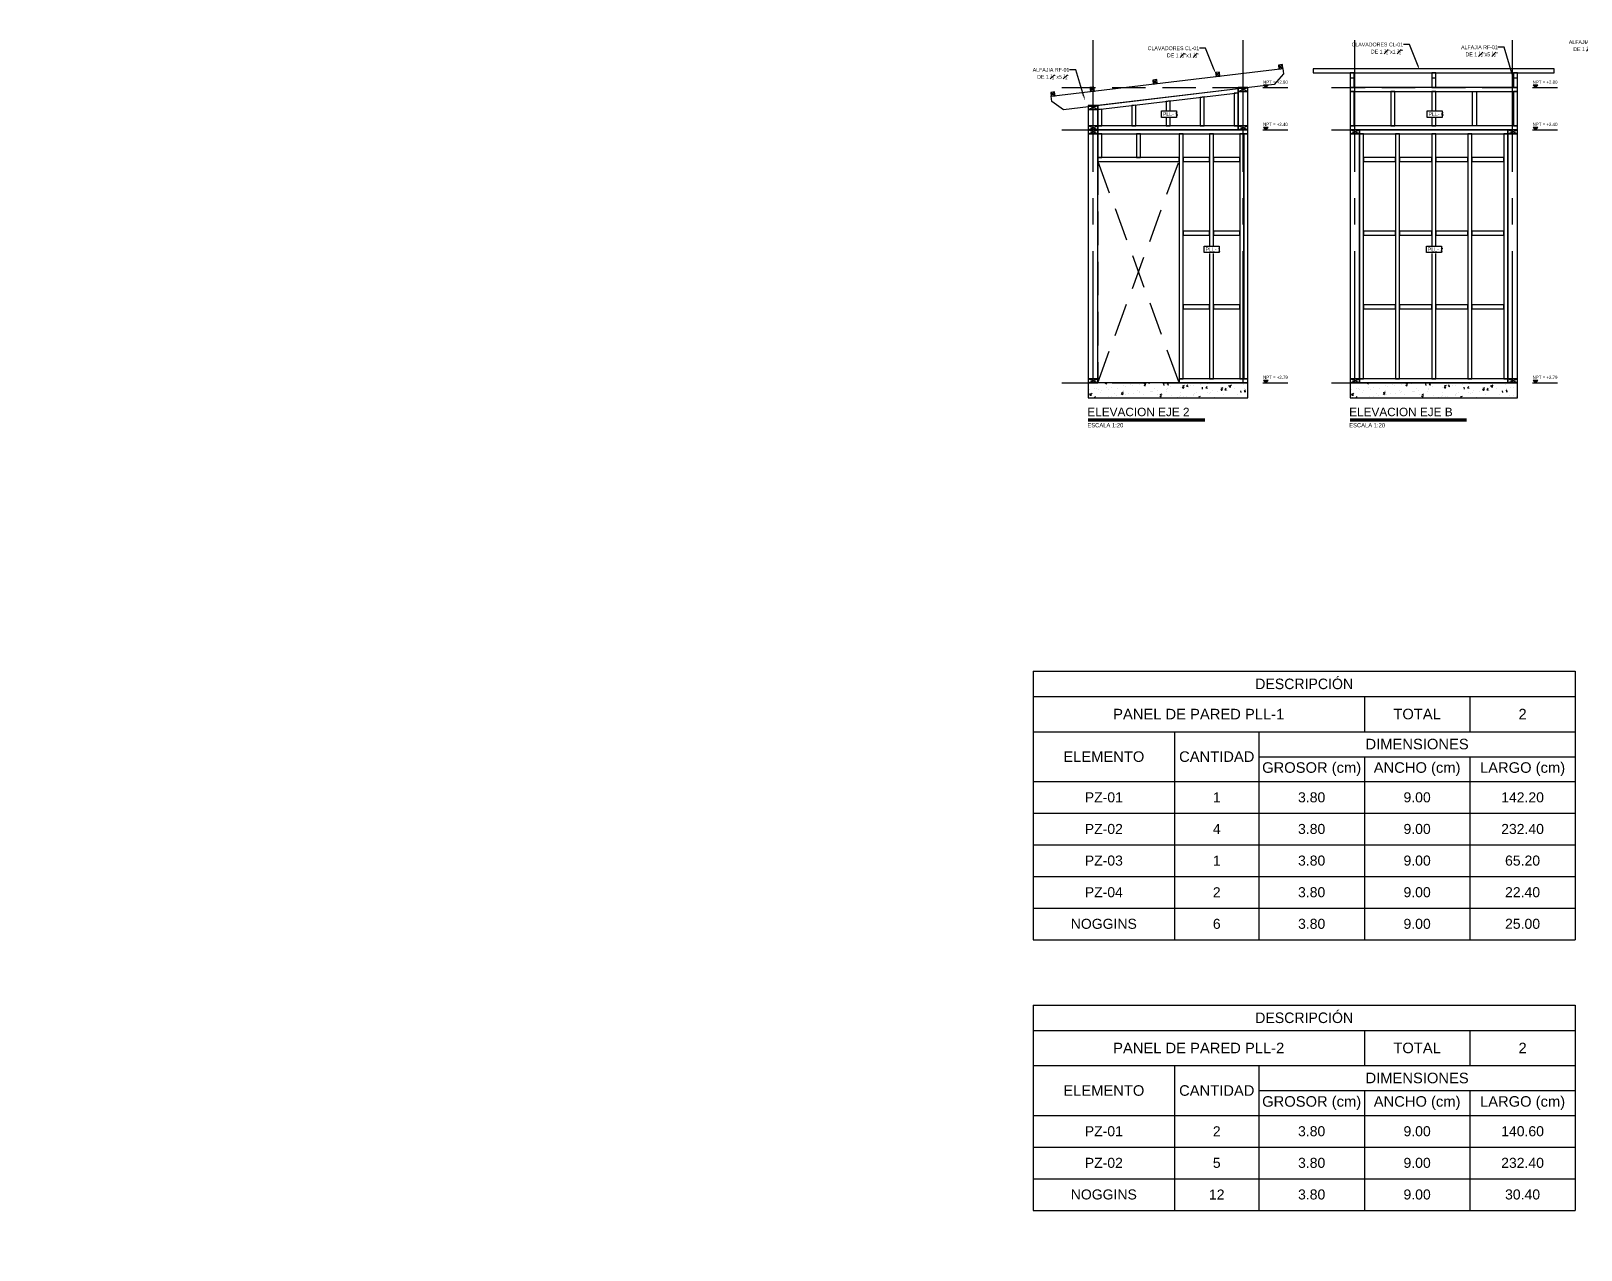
# Model space of a CAD drawing. Header units: millimetres. Extents: x 19458 to 19711, y 4351 to 4752.
# Drawn here: x 19463.34 to 19478.04, y 4507.69 to 4519.26 of the extents above; entities that cross this region are included whole.
import ezdxf
from ezdxf import colors
from ezdxf.entities.mleader import LeaderData, LeaderLine
from ezdxf.enums import TextEntityAlignment as Align
from ezdxf.math import Vec2, Vec3

# ---------------------------------------------------------------- set-up
doc = ezdxf.new("R2010")
doc.units = ezdxf.units.MM
doc.linetypes.add('CENTER', pattern=[2, 1.25, -0.25, 0.25, -0.25])
doc.linetypes.add('HIDDEN2', pattern=[4.7625, 3.175, -1.5875])
for name, color, linetype in [('0 @ 0.2', 7, 'Continuous'), ('cotas', 1, 'Continuous'), ('cotas @ 500', 1, 'Continuous'), ('EJES', 2, 'CENTER'), ('NIVELES', 2, 'Continuous'), ('NIVELES @ 0.2', 2, 'Continuous'), ('PANELES', 2, 'Continuous'), ('TEXTO', 2, 'Continuous'), ('TEXTO @ 0.2', 2, 'Continuous'), ('TEXTOS TITULOS @ 0.2', 3, 'Continuous')]:
    doc.layers.add(name, color=color, linetype=linetype)
doc.styles.add('century gothic', font='GOTHIC.TTF')
doc.styles.add('century gothic smc', font='GOTHIC.TTF')
doc.styles.add('COTAS SMC', font='GOTHIC.TTF')
doc.styles.add('NOTAS', font='GOTHIC.TTF')
doc.styles.add('SMCtitulos', font='sanss___.ttf')
doc.styles.get("Standard").update_dxf_attribs({"font": 'arial.ttf'})
doc.dimstyles.new('ANOTATIVE 100 SMCONSTRUCCIONES', dxfattribs={"dimscale": 0, "dimtxt": 0.18, "dimasz": 0.15, "dimexe": 0.18, "dimexo": 0.09, "dimgap": 0.1, "dimtad": 1, "dimzin": 0, "dimdsep": 46, "dimtxsty": 'century gothic', "dimblk1": 'FLECHA1', "dimblk2": 'FLECHA1', "dimsah": 1, "dimcen": 0.18, "dimdle": 0.075, "dimclrd": 1, "dimclre": 1, "dimclrt": 2, "dimaunit": 1, "dimadec": 0, "dimazin": 0, "dimtfac": 0.75, "dimtix": 1, "dimtmove": 2, "dimatfit": 3, "dimfxl": 0.09, "dimtvp": 1.5, "dimtfill": 1, "dimtolj": 1, "dimtzin": 0, "dimarcsym": 0})
doc.dimstyles.new('PIES SMCONSTRUCCIONES', dxfattribs={"dimscale": 0, "dimtxt": 0.18, "dimasz": 0.2, "dimexe": 0.18, "dimexo": 0, "dimgap": 0.1, "dimtad": 1, "dimdec": 0, "dimlfac": 39.370079, "dimzin": 0, "dimdsep": 46, "dimlunit": 4, "dimtxsty": 'COTAS SMC', "dimblk1": 'FLECHA1', "dimblk2": 'FLECHA1', "dimsah": 1, "dimcen": 0.2, "dimdle": 0.075, "dimclrd": 1, "dimclre": 1, "dimclrt": 2, "dimaunit": 1, "dimadec": 0, "dimazin": 0, "dimtfac": 0.75, "dimtdec": 0, "dimtix": 1, "dimtmove": 2, "dimatfit": 3, "dimfxl": 0.09, "dimtvp": 1.5, "dimtfill": 1, "dimtolj": 1, "dimtzin": 0, "dimarcsym": 0})

# ---------------------------------------------------------------- blocks, each defined once
blk = doc.blocks.new('FLECHA1')
at = {"color": 4}
blk.add_line((-0.24618, -0.24808), (0.24808, 0.25), dxfattribs=at)
at = {"color": 1}
blk.add_line((-1, 0), (0.49616, 0), dxfattribs=at)
blk = doc.blocks.new('*D419')
at = {"layer": 'cotas', "color": 1, "lineweight": -2, "transparency": 16777216}
for p, q in [((19614.326, 4625.845), (19614.326, 4700.845)), ((19570.984, 4550.845), (19524.326, 4550.845)), ((19614.326, 4548.43), (19614.326, 4550.845)), ((19570.534, 4548.43), (19524.326, 4548.43)), ((19614.326, 4473.43), (19614.326, 4398.43))]:
    blk.add_line(p, q, dxfattribs=at)
at = {"layer": 'Defpoints', "color": 0, "transparency": 16777216}
for p in [(19614.326, 4550.845), (19615.984, 4550.845), (19615.534, 4548.43)]:
    blk.add_point(p, dxfattribs=at)
at = {"layer": 'cotas', "color": 1, "lineweight": -2, "transparency": 16777216, "xscale": 75, "yscale": 75, "zscale": 75}
for p, rotation in [((19614.326, 4550.845), 270), ((19614.326, 4548.43), 90)]:
    blk.add_blockref('FLECHA1', p, dxfattribs=dict(at, rotation=rotation))
at = {"layer": 'cotas', "color": 2, "transparency": 16777216, "insert": (19517.338, 4549.637), "char_height": 90, "attachment_point": 5, "rotation": 90, "style": 'century gothic', "bg_fill": 3, "box_fill_scale": 1.1, "bg_fill_color": 256, "bg_fill_true_color": 13158600, "bg_fill_transparency": 0}
blk.add_mtext('\\A1;2.42', dxfattribs=at)
blk = doc.blocks.new('*D474')
at = {"layer": 'cotas', "color": 1, "lineweight": -2, "transparency": 16777216}
for p, q in [((19620.013, 4651.753), (19620.013, 4751.753)), ((19620.417, 4551.753), (19530.013, 4551.753)), ((19620.013, 4550.533), (19620.013, 4551.753)), ((19620.417, 4550.533), (19530.013, 4550.533)), ((19620.013, 4450.533), (19620.013, 4350.533))]:
    blk.add_line(p, q, dxfattribs=at)
at = {"layer": 'Defpoints', "color": 0, "transparency": 16777216}
for p in [(19620.013, 4551.753), (19620.417, 4551.753), (19620.417, 4550.533)]:
    blk.add_point(p, dxfattribs=at)
at = {"layer": 'cotas', "color": 1, "lineweight": -2, "transparency": 16777216, "xscale": 100, "yscale": 100, "zscale": 100}
for p, rotation in [((19620.013, 4551.753), 270), ((19620.013, 4550.533), 90)]:
    blk.add_blockref('FLECHA1', p, dxfattribs=dict(at, rotation=rotation))
at = {"layer": 'cotas', "color": 2, "transparency": 16777216, "insert": (19523.881, 4551.143), "char_height": 90, "attachment_point": 5, "rotation": 90, "style": 'COTAS SMC', "bg_fill": 3, "box_fill_scale": 1.1, "bg_fill_color": 256, "bg_fill_true_color": 13158600, "bg_fill_transparency": 0}
blk.add_mtext("\\A1;4'", dxfattribs=at)
blk = doc.blocks.new('A')
at = {"color": 8, "linetype": 'HIDDEN2', "ltscale": 0.1}
for p, q in [((19473.454, 4523.506), (19473.454, 4521.406)), ((19473.454, 4521.406), (19474.224, 4523.506)), ((19473.454, 4523.506), (19474.224, 4521.406)), ((19474.224, 4521.406), (19473.454, 4521.406))]:
    blk.add_line(p, q, dxfattribs=at)
at = {"layer": 'PANELES'}
for points in [[(19473.454, 4523.806), (19473.454, 4523.768), (19474.876, 4523.768), (19474.876, 4523.806)], [(19473.454, 4523.544), (19473.492, 4523.544), (19473.492, 4523.768), (19473.454, 4523.768)], [(19473.82, 4523.544), (19473.858, 4523.544), (19473.858, 4523.768), (19473.82, 4523.768)], [(19474.224, 4521.444), (19474.262, 4521.444), (19474.262, 4523.768), (19474.224, 4523.768)], [(19474.512, 4521.444), (19474.55, 4521.444), (19474.55, 4523.768), (19474.512, 4523.768)], [(19474.8, 4521.444), (19474.838, 4521.444), (19474.838, 4523.768), (19474.8, 4523.768)], [(19474.838, 4521.444), (19474.876, 4521.444), (19474.876, 4523.768), (19474.838, 4523.768)], [(19473.454, 4523.544), (19473.454, 4523.506), (19474.224, 4523.506), (19474.224, 4523.544)], [(19474.262, 4523.544), (19474.262, 4523.506), (19474.512, 4523.506), (19474.512, 4523.544)], [(19474.55, 4523.544), (19474.55, 4523.506), (19474.8, 4523.506), (19474.8, 4523.544)], [(19474.262, 4522.844), (19474.262, 4522.806), (19474.512, 4522.806), (19474.512, 4522.844)], [(19474.55, 4522.844), (19474.55, 4522.806), (19474.8, 4522.806), (19474.8, 4522.844)], [(19474.262, 4522.144), (19474.262, 4522.106), (19474.512, 4522.106), (19474.512, 4522.144)], [(19474.55, 4522.144), (19474.55, 4522.106), (19474.8, 4522.106), (19474.8, 4522.144)], [(19474.224, 4521.444), (19474.224, 4521.406), (19474.876, 4521.406), (19474.876, 4521.444)]]:
    blk.add_lwpolyline(points, close=True, dxfattribs=at)
blk = doc.blocks.new('LL')
at = {"layer": 'PANELES'}
for p, q in [((19468.374, 4520.821), (19468.412, 4520.731)), ((19468.374, 4520.731), (19468.412, 4520.821))]:
    blk.add_line(p, q, dxfattribs=at)
blk.add_lwpolyline([(19468.374, 4520.731), (19468.412, 4520.731), (19468.412, 4520.821), (19468.374, 4520.821)], close=True, dxfattribs=at)
blk = doc.blocks.new('*U680')
at = {"color": 2}
blk.add_line((0, 0.052), (5.524, 0.052), dxfattribs=at)
at = {"color": 250}
blk.add_line((0, 0), (5.524, 0), dxfattribs=at)
at = {"color": 7}
blk.add_line((0, -0.047), (5.524, -0.047), dxfattribs=at)
at = {"color": 0, "linetype": 'ByBlock', "lineweight": -2, "style": 'NOTAS'}
for tag, p in [('1TITLE', (0.027, 1.014)), ('2TITLE', (-0.043, 0.181))]:
    blk.add_attdef(tag, p, '', height=0.3, dxfattribs=at)
blk.add_attdef('SCALE', text='', height=0.18, dxfattribs=at).set_placement((-0.043, -0.148), align=Align.TOP_LEFT)
blk = doc.blocks.new('B')
at = {"layer": 'PANELES'}
for points in [[(19476.799, 4523.806), (19476.799, 4523.768), (19478.206, 4523.768), (19478.206, 4523.806)], [(19476.799, 4521.444), (19476.837, 4521.444), (19476.837, 4523.768), (19476.799, 4523.768)], [(19477.141, 4521.444), (19477.179, 4521.444), (19477.179, 4523.768), (19477.141, 4523.768)], [(19477.484, 4521.444), (19477.522, 4521.444), (19477.522, 4523.768), (19477.484, 4523.768)], [(19477.826, 4521.444), (19477.864, 4521.444), (19477.864, 4523.768), (19477.826, 4523.768)], [(19478.168, 4521.444), (19478.206, 4521.444), (19478.206, 4523.768), (19478.168, 4523.768)], [(19476.837, 4523.544), (19476.837, 4523.506), (19477.141, 4523.506), (19477.141, 4523.544)], [(19477.179, 4523.544), (19477.179, 4523.506), (19477.484, 4523.506), (19477.484, 4523.544)], [(19477.522, 4523.544), (19477.522, 4523.506), (19477.826, 4523.506), (19477.826, 4523.544)], [(19477.864, 4523.544), (19477.864, 4523.506), (19478.168, 4523.506), (19478.168, 4523.544)], [(19476.837, 4522.844), (19476.837, 4522.806), (19477.141, 4522.806), (19477.141, 4522.844)], [(19477.179, 4522.844), (19477.179, 4522.806), (19477.484, 4522.806), (19477.484, 4522.844)], [(19477.522, 4522.844), (19477.522, 4522.806), (19477.826, 4522.806), (19477.826, 4522.844)], [(19477.864, 4522.844), (19477.864, 4522.806), (19478.168, 4522.806), (19478.168, 4522.844)], [(19476.837, 4522.144), (19476.837, 4522.106), (19477.141, 4522.106), (19477.141, 4522.144)], [(19477.179, 4522.144), (19477.179, 4522.106), (19477.484, 4522.106), (19477.484, 4522.144)], [(19477.522, 4522.144), (19477.522, 4522.106), (19477.826, 4522.106), (19477.826, 4522.144)], [(19477.864, 4522.144), (19477.864, 4522.106), (19478.168, 4522.106), (19478.168, 4522.144)], [(19476.799, 4521.444), (19476.799, 4521.406), (19478.206, 4521.406), (19478.206, 4521.444)]]:
    blk.add_lwpolyline(points, close=True, dxfattribs=at)
blk = doc.blocks.new('nivel elevacion')
blk.add_hatch(color=250).paths.add_polyline_path([(-0.109, 0.11), (0, 0), (0.109, 0.11)])
blk.add_lwpolyline([(0, 0), (0.109, 0.11), (-0.109, 0.11)], close=True)
blk.add_lwpolyline([(0.109, 0.11), (-0.109, 0.11)])
at = {"style": 'NOTAS'}
blk.add_attdef('ELEVATION', (-0.13, 0.183), '', height=0.15, dxfattribs=at)
blk = doc.blocks.new('*T923')
at = {"layer": 'cotas', "color": 0, "linetype": 'ByBlock', "lineweight": -2, "transparency": 16777216}
for p, q in [((0, 0), (5.141, 0)), ((0, 0), (0, -2.546)), ((5.141, 0), (5.141, -2.546)), ((0, -0.239), (5.141, -0.239)), ((3.141, -0.239), (3.141, -0.573)), ((4.141, -0.239), (4.141, -0.573)), ((0, -0.573), (5.141, -0.573)), ((1.341, -0.573), (1.341, -2.546)), ((2.141, -0.573), (2.141, -2.546)), ((2.141, -0.81), (5.141, -0.81)), ((3.141, -0.81), (3.141, -2.546)), ((4.141, -0.81), (4.141, -2.546)), ((0, -1.046), (5.141, -1.046)), ((0, -1.346), (5.141, -1.346)), ((0, -1.646), (5.141, -1.646)), ((0, -1.946), (5.141, -1.946)), ((0, -2.246), (5.141, -2.246)), ((0, -2.546), (5.141, -2.546))]:
    blk.add_line(p, q, dxfattribs=at)
at = {"layer": 'cotas', "color": 0, "transparency": 16777216, "insert": (2.57, -0.12), "char_height": 0.1, "width": 5.07753, "attachment_point": 5, "style": 'century gothic'}
blk.add_mtext('DESCRIPCIÓN', dxfattribs=at)
at = {"layer": 'cotas', "color": 0, "transparency": 16777216, "attachment_point": 5}
for s, insert, char_height, width in [('PANEL DE PARED PLL-1', (1.57, -0.406), 0.1, 3.07753), ('TOTAL', (3.641, -0.406), 0.1, 0.93665), ('2', (4.641, -0.406), 0.1, 0.93665), ('DIMENSIONES', (3.641, -0.691), 0.1, 2.93665), ('ELEMENTO', (0.67, -0.81), 0.1, 1.27753), ('CANTIDAD', (1.741, -0.81), 0.1, 0.73665), ('GROSOR (cm)', (2.641, -0.928), 0.1, 0.93665), ('ANCHO (cm)', (3.641, -0.928), 0.1, 0.93665), ('LARGO (cm)', (4.641, -0.928), 0.1, 0.93665), ('PZ-01', (0.67, -1.196), 0.095, 1.27753), ('1', (1.741, -1.196), 0.095, 0.73665), ('3.80', (2.641, -1.196), 0.095, 0.93665), ('9.00', (3.641, -1.196), 0.095, 0.93665), ('142.20', (4.641, -1.196), 0.095, 0.93665), ('PZ-02', (0.67, -1.496), 0.095, 1.27753), ('4', (1.741, -1.496), 0.095, 0.73665), ('3.80', (2.641, -1.496), 0.095, 0.93665), ('9.00', (3.641, -1.496), 0.095, 0.93665), ('232.40', (4.641, -1.496), 0.095, 0.93665), ('PZ-03', (0.67, -1.796), 0.095, 1.27753), ('1', (1.741, -1.796), 0.095, 0.73665), ('3.80', (2.641, -1.796), 0.095, 0.93665), ('9.00', (3.641, -1.796), 0.095, 0.93665), ('65.20', (4.641, -1.796), 0.095, 0.93665), ('PZ-04', (0.67, -2.096), 0.095, 1.27753), ('2', (1.741, -2.096), 0.095, 0.73665), ('3.80', (2.641, -2.096), 0.095, 0.93665), ('9.00', (3.641, -2.096), 0.095, 0.93665), ('22.40', (4.641, -2.096), 0.095, 0.93665), ('NOGGINS', (0.67, -2.396), 0.095, 1.27753), ('6', (1.741, -2.396), 0.095, 0.73665), ('3.80', (2.641, -2.396), 0.095, 0.93665), ('9.00', (3.641, -2.396), 0.095, 0.93665), ('25.00', (4.641, -2.396), 0.095, 0.93665)]:
    blk.add_mtext(s, dxfattribs=dict(at, insert=insert, char_height=char_height, width=width))
blk = doc.blocks.new('*T931')
at = {"layer": 'cotas', "color": 0, "linetype": 'ByBlock', "lineweight": -2, "transparency": 16777216}
for p, q in [((0, 0), (5.141, 0)), ((0, 0), (0, -1.946)), ((5.141, 0), (5.141, -1.946)), ((0, -0.239), (5.141, -0.239)), ((3.141, -0.239), (3.141, -0.573)), ((4.141, -0.239), (4.141, -0.573)), ((0, -0.573), (5.141, -0.573)), ((1.341, -0.573), (1.341, -1.946)), ((2.141, -0.573), (2.141, -1.946)), ((2.141, -0.81), (5.141, -0.81)), ((3.141, -0.81), (3.141, -1.946)), ((4.141, -0.81), (4.141, -1.946)), ((0, -1.046), (5.141, -1.046)), ((0, -1.346), (5.141, -1.346)), ((0, -1.646), (5.141, -1.646)), ((0, -1.946), (5.141, -1.946))]:
    blk.add_line(p, q, dxfattribs=at)
at = {"layer": 'cotas', "color": 0, "transparency": 16777216, "insert": (2.57, -0.12), "char_height": 0.1, "width": 5.07753, "attachment_point": 5, "style": 'century gothic'}
blk.add_mtext('DESCRIPCIÓN', dxfattribs=at)
at = {"layer": 'cotas', "color": 0, "transparency": 16777216, "attachment_point": 5}
for s, insert, char_height, width in [('PANEL DE PARED PLL-2', (1.57, -0.406), 0.1, 3.07753), ('TOTAL', (3.641, -0.406), 0.1, 0.93665), ('2', (4.641, -0.406), 0.1, 0.93665), ('DIMENSIONES', (3.641, -0.691), 0.1, 2.93665), ('ELEMENTO', (0.67, -0.81), 0.1, 1.27753), ('CANTIDAD', (1.741, -0.81), 0.1, 0.73665), ('GROSOR (cm)', (2.641, -0.928), 0.1, 0.93665), ('ANCHO (cm)', (3.641, -0.928), 0.1, 0.93665), ('LARGO (cm)', (4.641, -0.928), 0.1, 0.93665), ('PZ-01', (0.67, -1.196), 0.095, 1.27753), ('2', (1.741, -1.196), 0.095, 0.73665), ('3.80', (2.641, -1.196), 0.095, 0.93665), ('9.00', (3.641, -1.196), 0.095, 0.93665), ('140.60', (4.641, -1.196), 0.095, 0.93665), ('PZ-02', (0.67, -1.496), 0.095, 1.27753), ('5', (1.741, -1.496), 0.095, 0.73665), ('3.80', (2.641, -1.496), 0.095, 0.93665), ('9.00', (3.641, -1.496), 0.095, 0.93665), ('232.40', (4.641, -1.496), 0.095, 0.93665), ('NOGGINS', (0.67, -1.796), 0.095, 1.27753), ('12', (1.741, -1.796), 0.095, 0.73665), ('3.80', (2.641, -1.796), 0.095, 0.93665), ('9.00', (3.641, -1.796), 0.095, 0.93665), ('30.40', (4.641, -1.796), 0.095, 0.93665)]:
    blk.add_mtext(s, dxfattribs=dict(at, insert=insert, char_height=char_height, width=width))
blk = doc.blocks.new('*U1037')
at = {"layer": 'cotas @ 500'}
dim = blk.add_linear_dim(base=(19614.326038274, 4550.84482378), p1=(19615.533859709, 4548.42982378), p2=(19615.98360808, 4550.84482378), angle=90, dimstyle='ANOTATIVE 100 SMCONSTRUCCIONES', override={"dimscale": 500, "dimtix": 1, "dimtofl": 1, "dimtmove": 1, "dimatfit": 1}, dxfattribs=at)
dim.commit()
dim.dimension.update_dxf_attribs({"geometry": '*D419', "text_midpoint": (19517.337595038, 4549.63732378)})
blk = doc.blocks.new('*U1039')
at = {"layer": 'cotas @ 500'}
dim = blk.add_linear_dim(base=(19620.013, 4551.753), p1=(19620.417, 4550.533), p2=(19620.417, 4551.753), angle=90, dimstyle='PIES SMCONSTRUCCIONES', override={"dimscale": 500, "dimtix": 1, "dimtofl": 1, "dimtmove": 2, "dimatfit": 3}, dxfattribs=at)
dim.commit()
dim.dimension.update_dxf_attribs({"geometry": '*D474', "text_midpoint": (19523.881, 4551.143)})

msp = doc.modelspace()

# ---------------------------------------------------------------- block references
at = {"layer": 'cotas'}
msp.add_blockref('*U1037', (0, 0), dxfattribs=at)

# ---------------------------------------------------------------- next in the draw order: block references
msp.add_blockref('*U1039', (0, 0), dxfattribs=at)

# ---------------------------------------------------------------- next in the draw order: hatches: boundary and pattern name
h = msp.add_hatch()
h.set_pattern_fill('AR-CONC', color=250, scale=0.001)
h.paths.add_polyline_path([(19473.3637, 4515.9189), (19473.3637, 4515.7749), (19474.8761, 4515.7749), (19474.8761, 4515.9189)])
h = msp.add_hatch()
h.set_pattern_fill('AR-CONC', color=250, scale=0.001)
h.set_pattern_definition([(50, (2.48279, 0), (0.182184669, -0.0159390855), [0.01905, -0.20955]), (355, (2.48279, 0), (-0.0352434214, 0.1910568452), [0.01524, -0.1676405842]), (100.4514447, (2.49797, -0.00133), (0.1469412471, 0.1751177519), [0.0161900088, -0.1780902446]), (46.1842, (2.48279, 0.0508), (0.271079041, -0.042042328), [0.028575, -0.314325]), (96.6355576, (2.50537, 0.0473), (0.237404134, 0.2474261246), [0.024285023, -0.267135608]), (351.1841512, (2.48279, 0.0508), (0.237404134, 0.2474261246), [0.022859967, -0.251459732]), (21, (2.50819, 0.0381), (0.1516143913, -0.1022651982), [0.01905, -0.20955]), (326, (2.50819, 0.0381), (0.0618020283, 0.1841879661), [0.01524, -0.16764]), (71.451445, (2.52082, 0.02958), (0.2134164193, 0.0819227689), [0.0161900088, -0.1780899376]), (37.5, (2.482785, 0), (0.00308860325, 0.08455503887), [0, -0.165608, 0, -0.17018, 0, -0.168275]), (7.5, (2.482785, 0), (0.0668196625, 0.1001805748), [0, -0.097028, 0, -0.161798, 0, -0.064135]), (327.5, (2.42614, 0), (0.13559059517, -0.005728744), [0, -0.0635, 0, -0.19812, 0, -0.26289]), (317.5, (2.40074, 0), (0.1481291814, 0.025426491), [0, -0.08255, 0, -0.131572, 0, -0.18669])])
h.paths.add_polyline_path([(19475.8465, 4515.9189), (19475.8465, 4515.7749), (19477.4329, 4515.7749), (19477.4329, 4515.9189)])

# ---------------------------------------------------------------- next in the draw order: linework, layer by layer
at = {"color": 3}
for points in [[(19473.3637, 4515.9189), (19473.3637, 4515.7749), (19474.8761, 4515.7749), (19474.8761, 4515.9189)], [(19475.8465, 4515.9189), (19475.8465, 4515.7749), (19477.4329, 4515.7749), (19477.4329, 4515.9189)]]:
    msp.add_lwpolyline(points, close=True, dxfattribs=at)
at = {"layer": 'EJES', "color": 1}
for p, q in [((19473.4087, 4515.9189), (19473.4087, 4519.2559)), ((19474.8311, 4515.9189), (19474.8311, 4519.2559)), ((19475.8915, 4515.9189), (19475.8915, 4519.2559)), ((19477.3879, 4515.9189), (19477.3879, 4519.2559))]:
    msp.add_line(p, q, dxfattribs=at)
at = {"layer": 'NIVELES', "color": 1, "linetype": 'HIDDEN2', "ltscale": 0.1}
for p, q in [((19473.1137, 4518.7189), (19475.2564, 4518.7189)), ((19475.6705, 4518.7189), (19477.8132, 4518.7189)), ((19473.1137, 4518.3189), (19475.2564, 4518.3189)), ((19475.6705, 4518.3189), (19477.8132, 4518.3189)), ((19473.1137, 4515.9189), (19475.2564, 4515.9189)), ((19475.6705, 4515.9189), (19477.8132, 4515.9189))]:
    msp.add_line(p, q, dxfattribs=at)
at = {"layer": 'PANELES', "color": 1}
for p, q in [((19475.1661, 4518.933), (19475.2084, 4518.8998)), ((19475.1706, 4518.8952), (19475.2039, 4518.9375)), ((19473.9747, 4518.79), (19474.0169, 4518.7568)), ((19473.9792, 4518.7523), (19474.0124, 4518.7945)), ((19474.5704, 4518.8615), (19474.6127, 4518.8283)), ((19474.5749, 4518.8238), (19474.6081, 4518.866)), ((19473.0071, 4518.6739), (19473.0494, 4518.6407)), ((19473.0116, 4518.6362), (19473.0448, 4518.6784)), ((19473.3789, 4518.7185), (19473.4212, 4518.6853)), ((19473.3835, 4518.6808), (19473.4167, 4518.723))]:
    msp.add_line(p, q, dxfattribs=at)
at = {"layer": 'PANELES', "color": 3}
for p, q in [((19475.8465, 4518.8124), (19475.8845, 4518.8124)), ((19476.6207, 4518.8124), (19476.6587, 4518.8124)), ((19477.3949, 4518.8124), (19477.4329, 4518.8124))]:
    msp.add_line(p, q, dxfattribs=at)
at = {"layer": 'PANELES', "color": 1}
for points in [[(19475.1706, 4518.8952), (19475.2084, 4518.8998), (19475.2039, 4518.9375), (19475.1661, 4518.933)], [(19473.9792, 4518.7523), (19474.0169, 4518.7568), (19474.0124, 4518.7945), (19473.9747, 4518.79)], [(19474.5749, 4518.8238), (19474.6127, 4518.8283), (19474.6081, 4518.866), (19474.5704, 4518.8615)], [(19475.4965, 4518.8969), (19475.4965, 4518.8589), (19477.7829, 4518.8589), (19477.7829, 4518.8969)], [(19473.0116, 4518.6362), (19473.0494, 4518.6407), (19473.0448, 4518.6784), (19473.0071, 4518.6739)], [(19473.3835, 4518.6808), (19473.4212, 4518.6853), (19473.4167, 4518.723), (19473.3789, 4518.7185)]]:
    msp.add_lwpolyline(points, close=True, dxfattribs=at)
at = {"layer": 'PANELES', "color": 3}
msp.add_lwpolyline([(19475.2084, 4518.8998), (19475.2143, 4518.8501), (19475.1258, 4518.7489), (19473.1276, 4518.5091), (19473.0176, 4518.5865), (19473.0116, 4518.6362), (19475.2084, 4518.8998)], dxfattribs=at)
for points in [[(19475.8465, 4518.7189), (19475.8845, 4518.7189), (19475.8845, 4518.8589), (19475.8465, 4518.8589)], [(19476.6207, 4518.7189), (19476.6587, 4518.7189), (19476.6587, 4518.8589), (19476.6207, 4518.8589)], [(19477.3949, 4518.7189), (19477.4329, 4518.7189), (19477.4329, 4518.8589), (19477.3949, 4518.8589)]]:
    msp.add_lwpolyline(points, close=True, dxfattribs=at)
at = {"layer": 'PANELES'}
for points in [[(19474.7861, 4518.7081), (19473.4537, 4518.5482), (19473.4537, 4518.5099), (19474.7861, 4518.6699)], [(19474.4245, 4518.3569), (19474.4625, 4518.3569), (19474.4625, 4518.631), (19474.4245, 4518.6265)], [(19474.7481, 4518.3569), (19474.7861, 4518.3569), (19474.7861, 4518.6699), (19474.7481, 4518.6653)], [(19474.8761, 4518.7189), (19474.7861, 4518.7189), (19474.7861, 4518.3189), (19474.8761, 4518.3189)], [(19475.8465, 4518.7189), (19475.8465, 4518.6809), (19477.4329, 4518.6809), (19477.4329, 4518.7189)], [(19475.8465, 4518.3569), (19475.8845, 4518.3569), (19475.8845, 4518.6809), (19475.8465, 4518.6809)], [(19476.2336, 4518.3569), (19476.2716, 4518.3569), (19476.2716, 4518.6809), (19476.2336, 4518.6809)], [(19476.6207, 4518.3569), (19476.6587, 4518.3569), (19476.6587, 4518.6809), (19476.6207, 4518.6809)], [(19477.0458, 4518.3569), (19477.0078, 4518.3569), (19477.0078, 4518.6809), (19477.0458, 4518.6809)], [(19477.3949, 4518.3569), (19477.4329, 4518.3569), (19477.4329, 4518.6809), (19477.3949, 4518.6809)], [(19473.4537, 4518.5482), (19473.3637, 4518.5482), (19473.3637, 4518.3189), (19473.4537, 4518.3189)], [(19473.4537, 4518.3569), (19473.4917, 4518.3569), (19473.4917, 4518.5145), (19473.4537, 4518.5099)], [(19473.7773, 4518.3569), (19473.8153, 4518.3569), (19473.8153, 4518.5533), (19473.7773, 4518.5488)], [(19474.1009, 4518.3569), (19474.1389, 4518.3569), (19474.1389, 4518.5922), (19474.1009, 4518.5876)], [(19473.4537, 4518.3569), (19473.4537, 4518.3189), (19474.7861, 4518.3189), (19474.7861, 4518.3569)], [(19475.8465, 4518.3569), (19475.8465, 4518.3189), (19477.4329, 4518.3189), (19477.4329, 4518.3569)], [(19473.3637, 4515.9569), (19473.4537, 4515.9569), (19473.4537, 4518.2809), (19473.3637, 4518.2809)], [(19475.8465, 4515.9569), (19475.9365, 4515.9569), (19475.9365, 4518.2809), (19475.8465, 4518.2809)], [(19477.3429, 4515.9569), (19477.4329, 4515.9569), (19477.4329, 4518.2809), (19477.3429, 4518.2809)]]:
    msp.add_lwpolyline(points, close=True, dxfattribs=at)

# ---------------------------------------------------------------- next in the draw order: block references
for name, p in [('B', (-0.8628, -5.4868)), ('*T923', (19472.841, 4513.1821)), ('*T931', (19472.841, 4510.0148))]:
    msp.add_blockref(name, p)
at = {"layer": 'NIVELES @ 0.2'}
ref = msp.add_blockref('nivel elevacion', (19475.0472, 4518.7189), dxfattribs=dict(at, xscale=0.2, yscale=0.2, zscale=0.2))
ref.add_attrib('ELEVATION', 'NPT = +2.80', (19475.0212, 4518.7555), dxfattribs={"layer": '0', "color": 0, "height": 0.03, "style": 'century gothic smc'})
ref = msp.add_blockref('nivel elevacion', (19477.6039, 4518.7189), dxfattribs=dict(at, xscale=0.2, yscale=0.2, zscale=0.2))
ref.add_attrib('ELEVATION', 'NPT = +2.80', (19477.578, 4518.7555), dxfattribs={"layer": '0', "color": 0, "height": 0.03, "style": 'century gothic smc'})
ref = msp.add_blockref('nivel elevacion', (19475.0472, 4518.3189), dxfattribs=dict(at, xscale=0.2, yscale=0.2, zscale=0.2))
ref.add_attrib('ELEVATION', 'NPT = +2.40', (19475.0212, 4518.3555), dxfattribs={"layer": '0', "color": 0, "height": 0.03, "style": 'century gothic smc'})
ref = msp.add_blockref('nivel elevacion', (19477.6039, 4518.3189), dxfattribs=dict(at, xscale=0.2, yscale=0.2, zscale=0.2))
ref.add_attrib('ELEVATION', 'NPT = +2.40', (19477.578, 4518.3555), dxfattribs={"layer": '0', "color": 0, "height": 0.03, "style": 'century gothic smc'})
ref = msp.add_blockref('nivel elevacion', (19475.0472, 4515.9189), dxfattribs=dict(at, xscale=0.2, yscale=0.2, zscale=0.2))
ref.add_attrib('ELEVATION', 'NPT = +2.79', (19475.0212, 4515.9555), dxfattribs={"layer": '0', "color": 0, "height": 0.03, "style": 'century gothic smc'})
ref = msp.add_blockref('nivel elevacion', (19477.6039, 4515.9189), dxfattribs=dict(at, xscale=0.2, yscale=0.2, zscale=0.2))
ref.add_attrib('ELEVATION', 'NPT = +2.79', (19477.578, 4515.9555), dxfattribs={"layer": '0', "color": 0, "height": 0.03, "style": 'century gothic smc'})
at = {"layer": 'PANELES', "rotation": 90}
for p in [(23995.6075, -14949.6935), (23994.1851, -14949.8642), (23994.1851, -14950.0555), (23995.6075, -14950.0555), (23994.1851, -14950.0935), (23996.6679, -14950.0935), (23998.1643, -14950.0935), (23994.1851, -14952.4555), (23996.6679, -14952.4555), (23998.1643, -14952.4555)]:
    msp.add_blockref('LL', p, dxfattribs=at)
at = {"layer": 'PANELES'}
msp.add_blockref('A', (0, -5.4868), dxfattribs=at)
at = {"layer": 'TEXTOS TITULOS @ 0.2'}
ref = msp.add_blockref('*U680', (19473.3637, 4515.566), dxfattribs=dict(at, xscale=0.2, yscale=0.2, zscale=0.2))
ref.add_attrib('2TITLE', 'ELEVACION EJE 2', (19473.3551, 4515.6022), dxfattribs={"layer": '0', "color": 0, "linetype": 'ByBlock', "lineweight": -2, "height": 0.08, "style": 'SMCtitulos'})
ref.add_attrib('SCALE', 'ESCALA 1:20', dxfattribs={"layer": '0', "color": 0, "linetype": 'ByBlock', "lineweight": -2, "height": 0.04, "style": 'NOTAS'}).set_placement((19473.3551, 4515.5365), align=Align.TOP_LEFT)
ref = msp.add_blockref('*U680', (19475.8465, 4515.566), dxfattribs=dict(at, xscale=0.2, yscale=0.2, zscale=0.2))
ref.add_attrib('2TITLE', 'ELEVACION EJE B', (19475.8379, 4515.6022), dxfattribs={"layer": '0', "color": 0, "linetype": 'ByBlock', "lineweight": -2, "height": 0.08, "style": 'SMCtitulos'})
ref.add_attrib('SCALE', 'ESCALA 1:20', dxfattribs={"layer": '0', "color": 0, "linetype": 'ByBlock', "lineweight": -2, "height": 0.04, "style": 'NOTAS'}).set_placement((19475.8379, 4515.5365), align=Align.TOP_LEFT)

# ---------------------------------------------------------------- next in the draw order: leaders
at = {"layer": '0 @ 0.2'}
ml = msp.add_multileader_mtext('Standard', dxfattribs=at)
ml.set_content("\\A1;CLAVADORES CL-01\\PDE 1 {\\H0.7x;\\S1#2;}''x1 {\\H0.7x;\\S1#2;}''", color=2, style='century gothic')
ml.set_leader_properties(color=1)
ml.build(insert=Vec2(0, 0))
ml.multileader.update_dxf_attribs({"dogleg_length": 0.09, "arrow_head_size": 0.036, "scale": 0.2})
ctx = ml.context
ctx.base_point, ctx.scale, ctx.char_height, ctx.arrow_head_size, ctx.landing_gap_size, ctx.plane_origin = Vec3(19473.9417, 4519.092), 0.2, 0.036, 0.036, 0.002, Vec3(19474.8013, 4518.7092)
ctx.text_align_type = 2
notes = []
notes.append((ctx, [(0, (1, 1, 0), (19474.4768, 4519.092), (-1, 0), 0.0589, [(0, [(19474.5705, 4518.8543)], 0, [])])]))
ctx.mtext.insert, ctx.mtext.alignment, ctx.mtext.flow_direction = Vec3(19474.4159, 4519.11), 3, 5
ml = msp.add_multileader_mtext('Standard', dxfattribs=at)
ml.set_content("\\A1;CLAVADORES CL-01\\PDE 1 {\\H0.7x;\\S1#2;}''x1 {\\H0.7x;\\S1#2;}''", color=2, style='century gothic')
ml.set_leader_properties(color=1)
ml.build(insert=Vec2(0, 0))
ml.multileader.update_dxf_attribs({"dogleg_length": 0.09, "arrow_head_size": 0.036, "scale": 0.2})
ctx = ml.context
ctx.base_point, ctx.scale, ctx.char_height, ctx.arrow_head_size, ctx.landing_gap_size, ctx.plane_origin = Vec3(19475.8755, 4519.1274), 0.2, 0.036, 0.036, 0.002, Vec3(19476.735, 4518.7446)
ctx.text_align_type = 2
notes.append((ctx, [(0, (1, 1, 0), (19476.4106, 4519.1274), (-1, 0), 0.0589, [(0, [(19476.5042, 4518.8897)], 0, [])])]))
ctx.mtext.insert, ctx.mtext.alignment, ctx.mtext.flow_direction = Vec3(19476.3497, 4519.1454), 3, 5
ml = msp.add_multileader_mtext('Standard', dxfattribs=at)
ml.set_content("\\A1;ALFAJIA RF-01\\PDE 1 {\\H0.7x;\\S1#2;}''x5 {\\H0.7x;\\S1#2;}''", color=2, style='century gothic')
ml.set_leader_properties(color=1)
ml.build(insert=Vec2(0, 0))
ml.multileader.update_dxf_attribs({"dogleg_length": 0.09, "arrow_head_size": 0.036, "scale": 0.2})
ctx = ml.context
ctx.base_point, ctx.scale, ctx.char_height, ctx.arrow_head_size, ctx.landing_gap_size, ctx.plane_origin = Vec3(19476.9227, 4519.101), 0.2, 0.036, 0.036, 0.002, Vec3(19477.1677, 4518.7568)
ctx.text_align_type = 2
notes.append((ctx, [(0, (1, 1, 0), (19477.3079, 4519.101), (-1, 0), 0.0589, [(0, [(19477.3949, 4518.8124)], 0, [])])]))
ctx.mtext.insert, ctx.mtext.alignment, ctx.mtext.flow_direction = Vec3(19477.247, 4519.1194), 3, 5
ml = msp.add_multileader_mtext('Standard', dxfattribs=at)
ml.set_content("\\A1;ALFAJIA RF-01\\PDE 1 {\\H0.7x;\\S1#2;}''x5 {\\H0.7x;\\S1#2;}''", color=2, style='century gothic')
ml.set_leader_properties(color=1)
ml.build(insert=Vec2(0, 0))
ml.multileader.update_dxf_attribs({"dogleg_length": 0.09, "arrow_head_size": 0.036, "scale": 0.2})
ctx = ml.context
ctx.base_point, ctx.scale, ctx.char_height, ctx.arrow_head_size, ctx.landing_gap_size, ctx.plane_origin = Vec3(19477.9445, 4519.1499), 0.2, 0.036, 0.036, 0.002, Vec3(19478.1896, 4518.8057)
ctx.text_align_type = 2
notes.append((ctx, [(0, (1, 1, 0), (19478.3297, 4519.1499), (-1, 0), 0.0589, [(0, [(19478.4168, 4518.8613)], 0, [])])]))
ctx.mtext.insert, ctx.mtext.alignment, ctx.mtext.flow_direction = Vec3(19478.2689, 4519.1684), 3, 5
ml = msp.add_multileader_mtext('Standard', dxfattribs=at)
ml.set_content("\\A1;ALFAJIA RF-01\\PDE 1 {\\H0.7x;\\S1#2;}''x5 {\\H0.7x;\\S1#2;}''", color=2, style='century gothic')
ml.set_leader_properties(color=1)
ml.build(insert=Vec2(0, 0))
ml.multileader.update_dxf_attribs({"dogleg_length": 0.09, "arrow_head_size": 0.036, "scale": 0.2})
ctx = ml.context
ctx.base_point, ctx.scale, ctx.char_height, ctx.arrow_head_size, ctx.landing_gap_size, ctx.plane_origin = Vec3(19472.8605, 4518.8876), 0.2, 0.036, 0.036, 0.002, Vec3(19473.1055, 4518.5434)
ctx.text_align_type = 2
notes.append((ctx, [(0, (1, 1, 0), (19473.2457, 4518.8876), (-1, 0), 0.0589, [(0, [(19473.3327, 4518.599)], 0, [])])]))
ctx.mtext.insert, ctx.mtext.alignment, ctx.mtext.flow_direction = Vec3(19473.1848, 4518.9061), 3, 5
for ctx, leaders in notes:
    for number, flags, end, landing, length, lines in leaders:
        leader = LeaderData()
        leader.index, (leader.has_last_leader_line, leader.has_dogleg_vector, leader.attachment_direction) = number, flags
        leader.last_leader_point, leader.dogleg_vector, leader.dogleg_length = Vec3(end), Vec3(landing), length
        for number, points, colour, breaks in lines:
            line = LeaderLine()
            line.index, line.vertices, line.color, line.breaks = number, Vec3.list(points), colors.encode_raw_color(colour), breaks
            leader.lines.append(line)
        ctx.leaders.append(leader)

# ---------------------------------------------------------------- next in the draw order: texts
at = {"layer": 'TEXTO @ 0.2', "color": 2, "char_height": 0.036, "width": 0.271168, "attachment_point": 1, "style": 'century gothic', "bg_fill": 3, "box_fill_scale": 1.5, "bg_fill_color": 256, "bg_fill_transparency": 0}
for s, insert in [('PLL- 5', (19474.0701, 4518.485)), ('PLL- 6', (19476.5899, 4518.485)), ('PLL- 1', (19474.4744, 4517.2022)), ('PLL- 2', (19476.5832, 4517.2022))]:
    msp.add_mtext(s, dxfattribs=dict(at, insert=insert))

# ---------------------------------------------------------------- next in the draw order: linework, layer by layer
at = {"layer": 'TEXTO', "color": 2}
for points in [[(19474.0575, 4518.4364), (19474.0575, 4518.4976), (19474.2012, 4518.4976), (19474.2012, 4518.4364)], [(19476.5773, 4518.4364), (19476.5773, 4518.4976), (19476.721, 4518.4976), (19476.721, 4518.4364)], [(19474.4618, 4517.1536), (19474.4618, 4517.2148), (19474.6054, 4517.2148), (19474.6054, 4517.1536)], [(19476.5706, 4517.1536), (19476.5706, 4517.2148), (19476.7142, 4517.2148), (19476.7142, 4517.1536)]]:
    msp.add_lwpolyline(points, close=True, dxfattribs=at)

doc.saveas('drawing.dxf')
